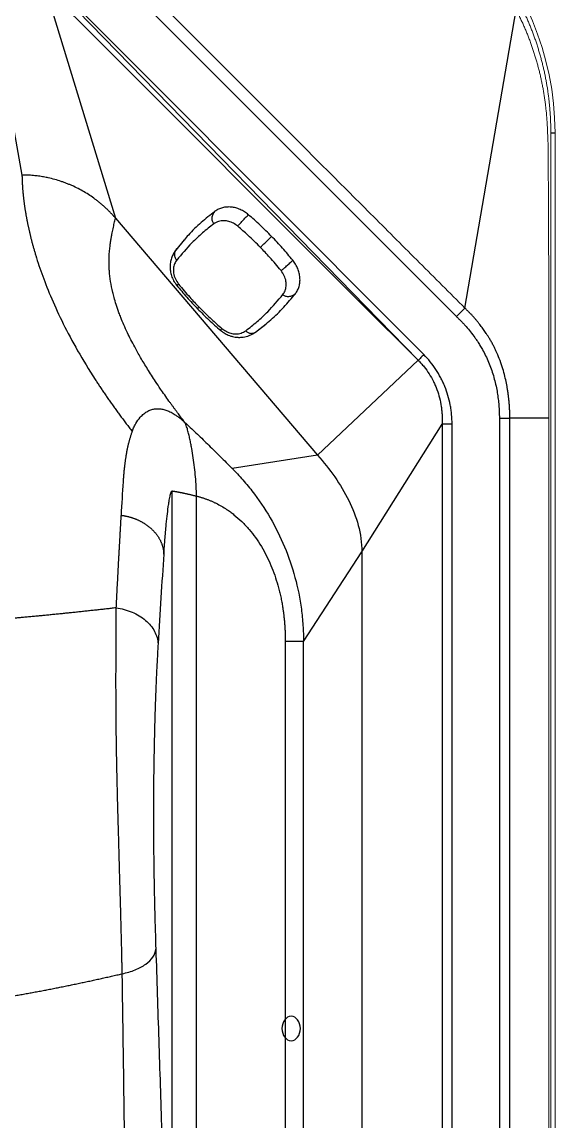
# Model space of a CAD drawing. Header units: inches. Extents: x -1 to 81, y -22 to 129.
# Drawn here: x 70.33 to 81.25, y 55.61 to 78.14 of the extents above; entities that cross this region are included whole.
import ezdxf

# ---------------------------------------------------------------- set-up
doc = ezdxf.new("R2010")
doc.units = ezdxf.units.IN
doc.header["$MEASUREMENT"] = 0
doc.layers.add('1', color=4, linetype='Continuous')
doc.layers.add('BDIM_CYAN', color=4, linetype='Continuous')

# ---------------------------------------------------------------- blocks, each defined once
blk = doc.blocks.new('sp2')
at = {"layer": 'BDIM_CYAN'}
for p, q in [((-52.344, 89.564), (-52.344, 89.571)), ((-51.692, 89.594), (-51.692, 89.601)), ((-51.039, 89.564), (-51.039, 89.571)), ((-52.871, 89.123), (-52.872, 89.13)), ((-50.512, 89.122), (-50.512, 89.13)), ((-52.896, 88.269), (-52.895, 88.261)), ((-52.895, 88.26), (-52.865, 87.992)), ((-50.519, 87.99), (-50.488, 88.263)), ((-50.488, 88.263), (-50.488, 88.272))]:
    blk.add_line(p, q, dxfattribs=at)
for points, knots in [([(-52.344, 89.564), (-52.377, 89.56), (-52.443, 89.551), (-52.537, 89.52), (-52.625, 89.478), (-52.702, 89.423), (-52.767, 89.358), (-52.818, 89.285), (-52.855, 89.206), (-52.866, 89.151), (-52.871, 89.123)], [0, 0, 0, 0, 0.125505, 0.249704, 0.373992, 0.499776, 0.625678, 0.750079, 0.874386, 1, 1, 1, 1]), ([(-52.325, 89.245), (-52.327, 89.254), (-52.329, 89.273), (-52.332, 89.309), (-52.335, 89.35), (-52.339, 89.412), (-52.343, 89.489), (-52.344, 89.539), (-52.344, 89.564)], [0, 0, 0, 0, 0.075048, 0.162077, 0.266845, 0.391253, 0.686004, 1, 1, 1, 1]), ([(-51.692, 89.274), (-51.692, 89.282), (-51.692, 89.302), (-51.692, 89.338), (-51.692, 89.379), (-51.692, 89.442), (-51.692, 89.519), (-51.692, 89.568), (-51.692, 89.594)], [0, 0, 0, 0, 0.075048, 0.162077, 0.266843, 0.39125, 0.686, 1, 1, 1, 1]), ([(-51.058, 89.244), (-51.056, 89.253), (-51.054, 89.272), (-51.051, 89.308), (-51.048, 89.349), (-51.044, 89.411), (-51.04, 89.488), (-51.04, 89.538), (-51.039, 89.564)], [0, 0, 0, 0, 0.075049, 0.162076, 0.266841, 0.391246, 0.685996, 1, 1, 1, 1]), ([(-50.512, 89.122), (-50.518, 89.15), (-50.528, 89.205), (-50.565, 89.284), (-50.616, 89.357), (-50.681, 89.422), (-50.759, 89.477), (-50.846, 89.519), (-50.94, 89.55), (-51.006, 89.559), (-51.039, 89.564)], [0, 0, 0, 0, 0.125614, 0.249921, 0.374322, 0.500224, 0.626008, 0.750296, 0.874495, 1, 1, 1, 1]), ([(-52.325, 89.245), (-52.361, 89.239), (-52.432, 89.228), (-52.528, 89.184), (-52.613, 89.12), (-52.678, 89.033), (-52.695, 88.963), (-52.704, 88.928)], [0, 0, 0, 0, 0.186661, 0.373374, 0.560001, 0.780011, 1, 1, 1, 1]), ([(-51.692, 89.274), (-51.81, 89.272), (-52.022, 89.269), (-52.233, 89.252), (-52.325, 89.245)], [0, 0, 0, 0, 0.559986, 1, 1, 1, 1]), ([(-51.058, 89.244), (-51.176, 89.253), (-51.387, 89.27), (-51.598, 89.273), (-51.692, 89.274)], [0, 0, 0, 0, 0.559986, 1, 1, 1, 1]), ([(-50.679, 88.927), (-50.686, 88.957), (-50.699, 89.016), (-50.752, 89.096), (-50.829, 89.168), (-50.933, 89.223), (-51.016, 89.237), (-51.058, 89.244)], [0, 0, 0, 0, 0.186845, 0.373701, 0.560409, 0.780222, 1, 1, 1, 1]), ([(-52.871, 89.123), (-52.884, 89.002), (-52.909, 88.759), (-52.912, 88.47), (-52.896, 88.304), (-52.891, 88.259)], [0, 0, 0, 0, 0.421839, 0.843685, 1, 1, 1, 1]), ([(-52.704, 88.928), (-52.714, 88.929), (-52.735, 88.933), (-52.766, 88.946), (-52.794, 88.966), (-52.83, 89.002), (-52.861, 89.055), (-52.867, 89.1), (-52.871, 89.123)], [0, 0, 0, 0, 0.0750432, 0.1620793, 0.26686, 0.391279, 0.6860331, 1, 1, 1, 1]), ([(-50.679, 88.927), (-50.67, 88.928), (-50.648, 88.932), (-50.618, 88.945), (-50.589, 88.965), (-50.553, 89), (-50.523, 89.054), (-50.516, 89.099), (-50.512, 89.122)], [0, 0, 0, 0, 0.075054, 0.162074, 0.266825, 0.391217, 0.685963, 1, 1, 1, 1]), ([(-50.513, 88.029), (-50.5, 88.15), (-50.474, 88.392), (-50.474, 88.758), (-50.499, 89.001), (-50.512, 89.122)], [0, 0, 0, 0, 0.333331, 0.666669, 1, 1, 1, 1]), ([(-52.704, 88.928), (-52.715, 88.829), (-52.736, 88.631), (-52.744, 88.276), (-52.719, 88.021), (-52.704, 87.866)], [0, 0, 0, 0, 0.280017, 0.560061, 1, 1, 1, 1]), ([(-50.68, 87.865), (-50.669, 87.964), (-50.647, 88.162), (-50.639, 88.517), (-50.664, 88.771), (-50.679, 88.927)], [0, 0, 0, 0, 0.280017, 0.560061, 1, 1, 1, 1]), ([(-52.871, 88.03), (-52.868, 88.008), (-52.861, 87.964), (-52.83, 87.916), (-52.794, 87.887), (-52.766, 87.873), (-52.735, 87.865), (-52.714, 87.866), (-52.704, 87.866)], [0, 0, 0, 0, 0.313967, 0.608721, 0.73314, 0.837921, 0.924957, 1, 1, 1, 1]), ([(-52.865, 87.992), (-52.86, 87.965), (-52.849, 87.91), (-52.817, 87.83), (-52.772, 87.752), (-52.712, 87.678), (-52.636, 87.613), (-52.547, 87.56), (-52.446, 87.52), (-52.374, 87.509), (-52.337, 87.504)], [0, 0, 0, 0, 0.106729, 0.218561, 0.335655, 0.458855, 0.588158, 0.721004, 0.857855, 1, 1, 1, 1]), ([(-52.704, 87.866), (-52.697, 87.836), (-52.684, 87.777), (-52.632, 87.696), (-52.555, 87.625), (-52.451, 87.57), (-52.368, 87.556), (-52.326, 87.549)], [0, 0, 0, 0, 0.1868454, 0.373701, 0.5604087, 0.7802215, 1, 1, 1, 1]), ([(-51.058, 87.548), (-51.023, 87.554), (-50.952, 87.565), (-50.856, 87.608), (-50.771, 87.673), (-50.705, 87.76), (-50.688, 87.83), (-50.68, 87.865)], [0, 0, 0, 0, 0.186661, 0.373374, 0.560001, 0.780011, 1, 1, 1, 1]), ([(-51.047, 87.503), (-51.008, 87.509), (-50.939, 87.519), (-50.852, 87.553), (-50.789, 87.586), (-50.735, 87.622), (-50.679, 87.67), (-50.615, 87.744), (-50.566, 87.829), (-50.534, 87.915), (-50.524, 87.964), (-50.519, 87.99)], [0, 0, 0, 0, 0.149635, 0.269025, 0.35887, 0.426914, 0.519495, 0.644449, 0.80339, 0.896799, 1, 1, 1, 1]), ([(-50.68, 87.865), (-50.67, 87.864), (-50.648, 87.864), (-50.618, 87.872), (-50.589, 87.886), (-50.554, 87.915), (-50.523, 87.963), (-50.516, 88.006), (-50.513, 88.029)], [0, 0, 0, 0, 0.075054, 0.162074, 0.266824, 0.391217, 0.685963, 1, 1, 1, 1]), ([(-52.326, 87.549), (-52.327, 87.541), (-52.329, 87.524), (-52.333, 87.51), (-52.335, 87.503), (-52.337, 87.504), (-52.337, 87.505)], [0, 0, 0, 0, 0.232419, 0.501936, 0.826388, 1, 1, 1, 1]), ([(-52.337, 87.504), (-52.23, 87.495), (-52.015, 87.478), (-51.8, 87.475), (-51.692, 87.474)], [0, 0, 0, 0, 0.500007, 1, 1, 1, 1]), ([(-52.326, 87.549), (-52.208, 87.539), (-51.997, 87.522), (-51.785, 87.52), (-51.692, 87.519)], [0, 0, 0, 0, 0.559986, 1, 1, 1, 1]), ([(-51.692, 87.519), (-51.573, 87.521), (-51.362, 87.523), (-51.151, 87.541), (-51.058, 87.548)], [0, 0, 0, 0, 0.559986, 1, 1, 1, 1]), ([(-51.692, 87.519), (-51.692, 87.511), (-51.692, 87.495), (-51.692, 87.48), (-51.692, 87.473), (-51.692, 87.474), (-51.692, 87.475)], [0, 0, 0, 0, 0.229366, 0.495339, 0.815522, 1, 1, 1, 1]), ([(-51.692, 87.474), (-51.584, 87.475), (-51.369, 87.477), (-51.154, 87.494), (-51.047, 87.503)], [0, 0, 0, 0, 0.499993, 1, 1, 1, 1]), ([(-51.058, 87.548), (-51.057, 87.54), (-51.055, 87.524), (-51.051, 87.509), (-51.049, 87.503), (-51.048, 87.504), (-51.047, 87.504)], [0, 0, 0, 0, 0.232461, 0.502017, 0.826512, 1, 1, 1, 1])]:
    blk.add_open_spline(points, degree=3, knots=knots, dxfattribs=at)
for points in [[(-51.692, 89.594), (-51.801, 89.593), (-52.018, 89.59), (-52.235, 89.573), (-52.344, 89.564)], [(-51.039, 89.564), (-51.148, 89.572), (-51.365, 89.59), (-51.583, 89.593), (-51.692, 89.594)]]:
    blk.add_open_spline(points, degree=3, dxfattribs=at)
blk = doc.blocks.new('2026 PACE')
at = {"layer": '1', "color": 3, "linetype": 'Continuous', "lineweight": 25}
for p, q in [((72.106, 79.731), (79.731, 72.106)), ((70.031, 79.454), (70.829, 75.005)), ((71.304, 78.848), (72.745, 74.121)), ((79.905, 72.279), (80.954, 78.391)), ((81.666, 75.87), (81.752, 75.87)), ((72.745, 74.121), (76.888, 69.27)), ((76.888, 69.27), (78.947, 71.21)), ((77.792, 67.288), (79.436, 69.903)), ((79.436, 69.903), (79.436, 18.068)), ((79.642, 18.068), (79.642, 69.903)), ((80.611, 70.024), (80.611, 14.122)), ((80.826, 14.122), (80.826, 70.024)), ((76.888, 69.27), (75.134, 68.997)), ((73.904, 55.423), (73.904, 68.534)), ((74.403, 66.992), (74.403, 68.43)), ((76.597, 65.449), (77.792, 67.288)), ((77.792, 67.288), (77.792, 19.269)), ((74.403, 55.423), (74.403, 66.992)), ((76.224, 65.449), (76.224, 54.826)), ((76.597, 64.539), (76.597, 65.449)), ((76.597, 54.826), (76.597, 64.539))]:
    blk.add_line(p, q, dxfattribs=at)
at = {"layer": '1', "color": 4, "linetype": 'Continuous'}
blk.add_line((71.405, 78.948), (78.947, 71.21), dxfattribs=at)
at = {"layer": '1', "color": 3, "linetype": 'Continuous', "lineweight": 18}
for p, q in [((81.752, 75.87), (81.752, 5.882)), ((81.626, 70.024), (81.626, 14.122)), ((81.667, 14.122), (81.667, 70.024))]:
    blk.add_line(p, q, dxfattribs=at)
at = {"layer": '1', "color": 1, "extrusion": (0, 0, -1)}
blk.add_ellipse((76.345, 57.524), major_axis=(0, 0.25), ratio=0.752466, dxfattribs=at)
at = {"layer": '1', "color": 3, "linetype": 'Continuous', "lineweight": 18}
blk.add_open_spline([(81.752, 75.87), (81.752, 79.118), (79.118, 81.752), (75.87, 81.752)], degree=3, dxfattribs=at)
for points, knots in [([(78.429, 81.074), (78.442, 81.067), (78.469, 81.054), (78.51, 81.033), (78.55, 81.013), (78.59, 80.992), (78.63, 80.97), (78.669, 80.949), (78.709, 80.927), (78.748, 80.904), (78.787, 80.882), (78.826, 80.859), (78.864, 80.836), (78.903, 80.813), (78.941, 80.789), (78.979, 80.765), (79.016, 80.741), (79.054, 80.717), (79.091, 80.692), (79.128, 80.667), (79.165, 80.642), (79.201, 80.616), (79.238, 80.591), (79.274, 80.565), (79.31, 80.539), (79.345, 80.512), (79.381, 80.485), (79.416, 80.458), (79.451, 80.431), (79.486, 80.404), (79.52, 80.376), (79.554, 80.348), (79.588, 80.32), (79.622, 80.291), (79.656, 80.262), (79.689, 80.233), (79.722, 80.204), (79.755, 80.175), (79.788, 80.145), (79.82, 80.115), (79.852, 80.085), (79.884, 80.055), (79.916, 80.024), (79.947, 79.993), (79.978, 79.962), (80.009, 79.931), (80.04, 79.9), (80.07, 79.868), (80.1, 79.836), (80.13, 79.804), (80.16, 79.772), (80.189, 79.739), (80.218, 79.706), (80.247, 79.673), (80.276, 79.64), (80.304, 79.607), (80.332, 79.573), (80.36, 79.539), (80.388, 79.505), (80.415, 79.471), (80.442, 79.437), (80.469, 79.402), (80.496, 79.368), (80.522, 79.333), (80.548, 79.297), (80.574, 79.262), (80.599, 79.227), (80.624, 79.191), (80.649, 79.155), (80.674, 79.119), (80.698, 79.083), (80.722, 79.046), (80.746, 79.009), (80.77, 78.973), (80.793, 78.936), (80.816, 78.898), (80.839, 78.861), (80.861, 78.824), (80.883, 78.786), (80.905, 78.748), (80.927, 78.71), (80.948, 78.672), (80.969, 78.633), (80.99, 78.595), (81.01, 78.556), (81.03, 78.517), (81.05, 78.478), (81.069, 78.439), (81.089, 78.4), (81.108, 78.36), (81.126, 78.321), (81.145, 78.281), (81.163, 78.241), (81.181, 78.201), (81.198, 78.161), (81.215, 78.121), (81.232, 78.08), (81.249, 78.04), (81.265, 77.999), (81.281, 77.958), (81.296, 77.917), (81.312, 77.876), (81.327, 77.835), (81.341, 77.793), (81.356, 77.752), (81.37, 77.71), (81.384, 77.668), (81.397, 77.626), (81.41, 77.584), (81.423, 77.542), (81.435, 77.5), (81.448, 77.457), (81.459, 77.415), (81.471, 77.372), (81.482, 77.33), (81.493, 77.287), (81.504, 77.244), (81.514, 77.201), (81.524, 77.158), (81.533, 77.115), (81.543, 77.071), (81.552, 77.028), (81.56, 76.984), (81.568, 76.941), (81.576, 76.897), (81.584, 76.853), (81.591, 76.809), (81.598, 76.765), (81.605, 76.721), (81.611, 76.677), (81.617, 76.633), (81.623, 76.589), (81.628, 76.544), (81.633, 76.5), (81.637, 76.455), (81.642, 76.411), (81.646, 76.366), (81.649, 76.321), (81.652, 76.276), (81.655, 76.232), (81.658, 76.187), (81.66, 76.142), (81.662, 76.097), (81.663, 76.051), (81.665, 76.006), (81.665, 75.961), (81.666, 75.916), (81.666, 75.885), (81.666, 75.87)], [0, 0, 0, 0, 0.007028, 0.014048, 0.021059, 0.028063, 0.035059, 0.042048, 0.049029, 0.056002, 0.062969, 0.069929, 0.076882, 0.083828, 0.090768, 0.097701, 0.104628, 0.111549, 0.118464, 0.125374, 0.132277, 0.139175, 0.146068, 0.152956, 0.159838, 0.166716, 0.173588, 0.180456, 0.187319, 0.194178, 0.201033, 0.207883, 0.214729, 0.221571, 0.22841, 0.235244, 0.242075, 0.248903, 0.255727, 0.262548, 0.269366, 0.276181, 0.282992, 0.289801, 0.296607, 0.303411, 0.310212, 0.31701, 0.323806, 0.3306, 0.337391, 0.34418, 0.350967, 0.357753, 0.364536, 0.371318, 0.378098, 0.384876, 0.391653, 0.398429, 0.405203, 0.411977, 0.418749, 0.42552, 0.43229, 0.439059, 0.445828, 0.452596, 0.459364, 0.466131, 0.472898, 0.479665, 0.486431, 0.493198, 0.499965, 0.506732, 0.513499, 0.520267, 0.527035, 0.533803, 0.540572, 0.547342, 0.554112, 0.560883, 0.567655, 0.574428, 0.581202, 0.587977, 0.594752, 0.60153, 0.608308, 0.615088, 0.621869, 0.628651, 0.635435, 0.642221, 0.649009, 0.655798, 0.662589, 0.669383, 0.676178, 0.682976, 0.689776, 0.696578, 0.703383, 0.71019, 0.717, 0.723813, 0.730629, 0.737448, 0.74427, 0.751095, 0.757923, 0.764755, 0.771591, 0.77843, 0.785273, 0.792119, 0.79897, 0.805825, 0.812684, 0.819548, 0.826416, 0.833289, 0.840167, 0.847049, 0.853937, 0.86083, 0.867728, 0.874632, 0.881541, 0.888456, 0.895377, 0.902304, 0.909237, 0.916176, 0.923122, 0.930075, 0.937034, 0.944, 0.950974, 0.957954, 0.964942, 0.971938, 0.978942, 0.985953, 0.992972, 1, 1, 1, 1]), ([(81.599, 75.897), (81.598, 75.912), (81.597, 75.943), (81.595, 75.989), (81.593, 76.034), (81.59, 76.08), (81.587, 76.125), (81.584, 76.17), (81.58, 76.216), (81.576, 76.261), (81.572, 76.306), (81.567, 76.351), (81.562, 76.396), (81.557, 76.441), (81.551, 76.486), (81.545, 76.531), (81.538, 76.575), (81.532, 76.62), (81.525, 76.664), (81.517, 76.709), (81.51, 76.753), (81.502, 76.797), (81.493, 76.841), (81.484, 76.885), (81.475, 76.929), (81.466, 76.973), (81.456, 77.017), (81.446, 77.06), (81.436, 77.104), (81.425, 77.147), (81.414, 77.191), (81.403, 77.234), (81.391, 77.277), (81.379, 77.32), (81.367, 77.363), (81.354, 77.405), (81.341, 77.448), (81.328, 77.491), (81.314, 77.533), (81.3, 77.575), (81.286, 77.617), (81.271, 77.659), (81.256, 77.701), (81.241, 77.743), (81.225, 77.785), (81.209, 77.826), (81.193, 77.867), (81.177, 77.908), (81.16, 77.95), (81.143, 77.99), (81.125, 78.031), (81.107, 78.072), (81.089, 78.112), (81.071, 78.152), (81.052, 78.193), (81.033, 78.233), (81.014, 78.272), (80.994, 78.312), (80.974, 78.352), (80.961, 78.378), (80.954, 78.391)], [0, 0, 0, 0, 0.017606, 0.035193, 0.052762, 0.070313, 0.087846, 0.105362, 0.122861, 0.140342, 0.157807, 0.175255, 0.192687, 0.210104, 0.227504, 0.24489, 0.262261, 0.279617, 0.296959, 0.314287, 0.331602, 0.348903, 0.366192, 0.383469, 0.400734, 0.417988, 0.435231, 0.452464, 0.469686, 0.4869, 0.504104, 0.5213, 0.538487, 0.555667, 0.572838, 0.590001, 0.607156, 0.624304, 0.641444, 0.658577, 0.675703, 0.692822, 0.709934, 0.727039, 0.744138, 0.76123, 0.778317, 0.795397, 0.812472, 0.829542, 0.846607, 0.863667, 0.880722, 0.897773, 0.914819, 0.931862, 0.948901, 0.965937, 0.98297, 1, 1, 1, 1]), ([(81.626, 70.024), (81.626, 70.207), (81.626, 70.572), (81.626, 71.12), (81.626, 71.669), (81.625, 72.278), (81.623, 72.948), (81.621, 73.619), (81.619, 74.228), (81.616, 74.686), (81.614, 75.051), (81.612, 75.257), (81.611, 75.394), (81.611, 75.463), (81.61, 75.532), (81.61, 75.587), (81.609, 75.629), (81.609, 75.658), (81.608, 75.688), (81.606, 75.723), (81.604, 75.762), (81.602, 75.805), (81.601, 75.842), (81.6, 75.872), (81.599, 75.889), (81.599, 75.897)], [0, 0, 0, 0, 0.0933023, 0.1866282, 0.2799754, 0.3733403, 0.497848, 0.6223731, 0.7157785, 0.8091966, 0.8559117, 0.9026288, 0.9143072, 0.9259812, 0.9376613, 0.9493473, 0.9542191, 0.9591289, 0.9641832, 0.9695598, 0.9770413, 0.9843147, 0.9914867, 0.9957545, 1, 1, 1, 1]), ([(81.666, 75.87), (81.666, 75.839), (81.666, 75.808), (81.666, 75.761), (81.666, 75.746), (81.666, 75.722), (81.666, 75.714), (81.666, 75.699), (81.666, 75.692), (81.666, 75.67), (81.666, 75.655), (81.666, 75.625), (81.666, 75.609), (81.666, 75.564), (81.666, 75.533), (81.666, 75.381), (81.666, 75.259), (81.666, 74.894), (81.666, 74.65), (81.666, 73.92), (81.667, 73.433), (81.667, 72.459), (81.667, 71.972), (81.667, 70.998), (81.667, 70.511), (81.667, 70.024)], [0, 0, 0, 0, 0.015625, 0.015625, 0.023438, 0.023438, 0.027344, 0.027344, 0.03125, 0.03125, 0.039062, 0.039062, 0.046875, 0.046875, 0.0625, 0.0625, 0.125, 0.125, 0.25, 0.25, 0.5, 0.5, 0.75, 0.75, 1, 1, 1, 1])]:
    blk.add_open_spline(points, degree=3, knots=knots, dxfattribs=at)
at = {"layer": '1', "color": 3, "linetype": 'Continuous', "lineweight": 25}
for points, knots in [([(79.905, 72.279), (79.596, 72.588), (78.971, 73.213), (78.026, 74.158), (77.065, 75.12), (75.772, 76.413), (74.175, 78.01), (72.903, 79.281), (72.279, 79.905)], [0, 0, 0, 0, 0.121715, 0.245642, 0.371749, 0.5, 0.754357, 1, 1, 1, 1]), ([(72.745, 74.121), (72.738, 74.13), (72.724, 74.146), (72.702, 74.171), (72.68, 74.195), (72.657, 74.219), (72.634, 74.243), (72.61, 74.267), (72.586, 74.291), (72.562, 74.314), (72.537, 74.338), (72.511, 74.361), (72.486, 74.384), (72.459, 74.406), (72.433, 74.429), (72.406, 74.451), (72.378, 74.473), (72.325, 74.513), (72.245, 74.571), (72.133, 74.643), (72.012, 74.711), (71.907, 74.763), (71.822, 74.801), (71.759, 74.827), (71.706, 74.847), (71.663, 74.863), (71.6, 74.885), (71.502, 74.914), (71.398, 74.94), (71.321, 74.956), (71.272, 74.966), (71.222, 74.974), (71.17, 74.982), (71.116, 74.989), (71.062, 74.994), (71.005, 74.999), (70.948, 75.002), (70.889, 75.004), (70.849, 75.005), (70.829, 75.005)], [0, 0, 0, 0, 0.014987, 0.030063, 0.045226, 0.060477, 0.075814, 0.091237, 0.106746, 0.122339, 0.138015, 0.153774, 0.169615, 0.185536, 0.201537, 0.217616, 0.233773, 0.250006, 0.308976, 0.370264, 0.433916, 0.499993, 0.531121, 0.562494, 0.593745, 0.609371, 0.624997, 0.686518, 0.749989, 0.772285, 0.795183, 0.818683, 0.842784, 0.867487, 0.892791, 0.918695, 0.945198, 0.9723, 1, 1, 1, 1]), ([(70.829, 75.005), (70.829, 75.002), (70.829, 74.996), (70.829, 74.987), (70.829, 74.978), (70.83, 74.968), (70.83, 74.958), (70.83, 74.947), (70.83, 74.937), (70.831, 74.925), (70.831, 74.914), (70.831, 74.902), (70.832, 74.89), (70.832, 74.877), (70.833, 74.864), (70.834, 74.851), (70.834, 74.837), (70.835, 74.823), (70.836, 74.809), (70.837, 74.794), (70.838, 74.779), (70.839, 74.763), (70.84, 74.747), (70.841, 74.731), (70.842, 74.714), (70.843, 74.698), (70.845, 74.68), (70.846, 74.663), (70.848, 74.645), (70.85, 74.626), (70.852, 74.607), (70.854, 74.588), (70.856, 74.569), (70.858, 74.549), (70.86, 74.529), (70.863, 74.508), (70.865, 74.487), (70.868, 74.466), (70.871, 74.444), (70.874, 74.422), (70.877, 74.4), (70.88, 74.377), (70.883, 74.354), (70.887, 74.331), (70.89, 74.307), (70.894, 74.283), (70.898, 74.258), (70.902, 74.234), (70.907, 74.208), (70.911, 74.183), (70.916, 74.157), (70.921, 74.13), (70.926, 74.104), (70.931, 74.077), (70.936, 74.049), (70.942, 74.022), (70.948, 73.993), (70.954, 73.965), (70.96, 73.936), (70.966, 73.907), (70.973, 73.877), (70.98, 73.847), (70.987, 73.817), (70.994, 73.787), (71.002, 73.756), (71.009, 73.724), (71.017, 73.692), (71.026, 73.66), (71.034, 73.628), (71.043, 73.595), (71.052, 73.562), (71.061, 73.528), (71.071, 73.495), (71.081, 73.46), (71.091, 73.426), (71.101, 73.391), (71.148, 73.235), (71.246, 72.941), (71.43, 72.475), (71.665, 71.965), (71.959, 71.414), (72.213, 70.996), (72.377, 70.744), (72.425, 70.67), (72.475, 70.597), (72.525, 70.522), (72.577, 70.448), (72.629, 70.372), (72.683, 70.297), (72.737, 70.22), (72.793, 70.144), (72.85, 70.067), (72.907, 69.989), (72.966, 69.911), (73.026, 69.833), (73.067, 69.78), (73.087, 69.754)], [0, 0, 0, 0, 0.006667, 0.013334, 0.020001, 0.026668, 0.033336, 0.040003, 0.04667, 0.053337, 0.060005, 0.066672, 0.073339, 0.080006, 0.086673, 0.093341, 0.100008, 0.106675, 0.113342, 0.120009, 0.126676, 0.133343, 0.14001, 0.146677, 0.153344, 0.160011, 0.166678, 0.173345, 0.180012, 0.186679, 0.193346, 0.200012, 0.206679, 0.213346, 0.220013, 0.22668, 0.233346, 0.240013, 0.24668, 0.253347, 0.260014, 0.266681, 0.273348, 0.280015, 0.286682, 0.293349, 0.300016, 0.306683, 0.31335, 0.320017, 0.326684, 0.333351, 0.340018, 0.346685, 0.353352, 0.360019, 0.366686, 0.373353, 0.38002, 0.386688, 0.393355, 0.400022, 0.406689, 0.413356, 0.420023, 0.42669, 0.433358, 0.440025, 0.446692, 0.453359, 0.460025, 0.466692, 0.473359, 0.480026, 0.486693, 0.49336, 0.500027, 0.575023, 0.65002, 0.725013, 0.800004, 0.874992, 0.883921, 0.89285, 0.901779, 0.910709, 0.919638, 0.928567, 0.937496, 0.946426, 0.955355, 0.964284, 0.973213, 0.982142, 0.991071, 1, 1, 1, 1]), ([(74.162, 69.943), (74.153, 69.955), (74.135, 69.978), (74.108, 70.014), (74.079, 70.053), (74.049, 70.093), (74.017, 70.135), (73.984, 70.18), (73.95, 70.226), (73.915, 70.274), (73.878, 70.324), (73.793, 70.442), (73.687, 70.594), (73.54, 70.813), (73.401, 71.03), (73.259, 71.265), (73.118, 71.516), (72.977, 71.794), (72.878, 72.022), (72.806, 72.211), (72.758, 72.348), (72.718, 72.486), (72.677, 72.644), (72.641, 72.832), (72.622, 73.001), (72.614, 73.144), (72.612, 73.276), (72.619, 73.414), (72.632, 73.538), (72.645, 73.632), (72.658, 73.714), (72.675, 73.804), (72.695, 73.904), (72.72, 74.015), (72.737, 74.086), (72.745, 74.121)], [0, 0, 0, 0, 0.004696, 0.009706, 0.015032, 0.020675, 0.026636, 0.032917, 0.03952, 0.046445, 0.053696, 0.061274, 0.09835, 0.122102, 0.163617, 0.204114, 0.243498, 0.300018, 0.365798, 0.388018, 0.427575, 0.462476, 0.489832, 0.550263, 0.615751, 0.640619, 0.683078, 0.743237, 0.780832, 0.814776, 0.845046, 0.871615, 0.916471, 0.95927, 1, 1, 1, 1]), ([(79.905, 72.279), (79.878, 72.252), (79.849, 72.223), (79.791, 72.165), (79.761, 72.135), (79.731, 72.106)], [0, 0, 0, 0, 0.5, 0.5, 1, 1, 1, 1]), ([(79.731, 72.106), (79.739, 72.099), (79.754, 72.084), (79.777, 72.062), (79.8, 72.04), (79.822, 72.018), (79.844, 71.995), (79.866, 71.972), (79.887, 71.949), (79.909, 71.925), (79.954, 71.874), (80.022, 71.792), (80.094, 71.697), (80.143, 71.627), (80.17, 71.587), (80.192, 71.553), (80.214, 71.516), (80.239, 71.475), (80.279, 71.404), (80.331, 71.304), (80.391, 71.172), (80.444, 71.035), (80.489, 70.896), (80.527, 70.754), (80.553, 70.637), (80.569, 70.545), (80.579, 70.481), (80.587, 70.417), (80.595, 70.352), (80.601, 70.287), (80.605, 70.222), (80.609, 70.156), (80.611, 70.09), (80.611, 70.046), (80.611, 70.024)], [0, 0, 0, 0, 0.013592, 0.027182, 0.040771, 0.054361, 0.067953, 0.08155, 0.095152, 0.108762, 0.122381, 0.183825, 0.245314, 0.276352, 0.293312, 0.307578, 0.328365, 0.349175, 0.370014, 0.432469, 0.494875, 0.557404, 0.620546, 0.683526, 0.747239, 0.775047, 0.802896, 0.830798, 0.858765, 0.886809, 0.914943, 0.943178, 0.971526, 1, 1, 1, 1]), ([(80.826, 70.024), (80.826, 70.037), (80.826, 70.063), (80.825, 70.102), (80.824, 70.141), (80.823, 70.18), (80.821, 70.219), (80.819, 70.258), (80.816, 70.297), (80.813, 70.335), (80.81, 70.374), (80.806, 70.413), (80.802, 70.451), (80.797, 70.49), (80.792, 70.528), (80.787, 70.566), (80.781, 70.604), (80.769, 70.673), (80.749, 70.779), (80.715, 70.925), (80.669, 71.082), (80.612, 71.243), (80.553, 71.383), (80.507, 71.477), (80.473, 71.542), (80.443, 71.598), (80.407, 71.66), (80.373, 71.714), (80.343, 71.76), (80.315, 71.802), (80.287, 71.842), (80.257, 71.882), (80.226, 71.924), (80.193, 71.966), (80.158, 72.01), (80.121, 72.053), (80.082, 72.098), (80.041, 72.143), (79.997, 72.188), (79.952, 72.234), (79.921, 72.264), (79.905, 72.279)], [0, 0, 0, 0, 0.015521, 0.031048, 0.046579, 0.062109, 0.077635, 0.093155, 0.108664, 0.124159, 0.139637, 0.155095, 0.170528, 0.185934, 0.20131, 0.216651, 0.231956, 0.247219, 0.300924, 0.360674, 0.426083, 0.496728, 0.565544, 0.606958, 0.621872, 0.653859, 0.682452, 0.707745, 0.729833, 0.748751, 0.768119, 0.788181, 0.808938, 0.830388, 0.852533, 0.875373, 0.898907, 0.923137, 0.948062, 0.973683, 1, 1, 1, 1]), ([(79.063, 71.326), (79.042, 71.305), (79.021, 71.284), (78.981, 71.244), (78.963, 71.226), (78.947, 71.21)], [0, 0, 0, 0, 0.5, 0.5, 1, 1, 1, 1]), ([(78.947, 71.21), (78.95, 71.208), (78.952, 71.205), (78.958, 71.2), (78.966, 71.191), (78.984, 71.172), (78.999, 71.156), (79.029, 71.122), (79.049, 71.1), (79.105, 71.03), (79.14, 70.981), (79.204, 70.881), (79.234, 70.829), (79.274, 70.748), (79.287, 70.721), (79.311, 70.665), (79.322, 70.638), (79.374, 70.497), (79.403, 70.381), (79.425, 70.233), (79.428, 70.204), (79.434, 70.144), (79.436, 70.114), (79.439, 70.053), (79.439, 70.023), (79.439, 69.978), (79.438, 69.955), (79.438, 69.929), (79.437, 69.918), (79.437, 69.91), (79.436, 69.906), (79.436, 69.903)], [0, 0, 0, 0, 0.007813, 0.007813, 0.015625, 0.03125, 0.0625, 0.0625, 0.125, 0.125, 0.25, 0.25, 0.375, 0.375, 0.4375, 0.4375, 0.5, 0.5, 0.75, 0.75, 0.8125, 0.8125, 0.875, 0.875, 0.9375, 0.9375, 0.96875, 0.984375, 0.992188, 0.992188, 1, 1, 1, 1]), ([(79.642, 69.903), (79.642, 69.968), (79.639, 70.034), (79.63, 70.133), (79.626, 70.166), (79.617, 70.231), (79.611, 70.264), (79.58, 70.425), (79.543, 70.55), (79.482, 70.703), (79.469, 70.733), (79.441, 70.793), (79.426, 70.823), (79.38, 70.91), (79.347, 70.966), (79.239, 71.13), (79.156, 71.232), (79.063, 71.326)], [0, 0, 0, 0, 0.125, 0.125, 0.1875, 0.1875, 0.25, 0.25, 0.5, 0.5, 0.5625, 0.5625, 0.625, 0.625, 0.75, 0.75, 1, 1, 1, 1]), ([(73.087, 69.754), (73.087, 69.755), (73.089, 69.758), (73.091, 69.763), (73.095, 69.773), (73.103, 69.795), (73.124, 69.844), (73.17, 69.935), (73.239, 70.034), (73.323, 70.117), (73.402, 70.171), (73.483, 70.203), (73.56, 70.218), (73.635, 70.22), (73.713, 70.209), (73.796, 70.185), (73.882, 70.148), (73.95, 70.108), (73.998, 70.076), (74.025, 70.056), (74.052, 70.036), (74.08, 70.015), (74.107, 69.992), (74.135, 69.968), (74.153, 69.952), (74.162, 69.943)], [0, 0, 0, 0, 0.003393, 0.006864, 0.01401, 0.029107, 0.062502, 0.141809, 0.28023, 0.371569, 0.457715, 0.539254, 0.601865, 0.658098, 0.716398, 0.771296, 0.828125, 0.882944, 0.899485, 0.91605, 0.932663, 0.949346, 0.966118, 0.982997, 1, 1, 1, 1]), ([(74.162, 69.943), (74.2, 69.908), (74.277, 69.837), (74.433, 69.689), (74.629, 69.499), (74.826, 69.304), (74.983, 69.148), (75.071, 69.06), (75.121, 69.01), (75.132, 68.999), (75.134, 68.997)], [0, 0, 0, 0, 0.03125, 0.0625, 0.125, 0.1875, 0.21875, 0.25, 0.2578125, 0.2588876, 0.2588876, 0.2588876, 0.2588876]), ([(74.403, 68.43), (74.403, 68.495), (74.4, 68.626), (74.386, 68.822), (74.366, 69.018), (74.34, 69.212), (74.314, 69.373), (74.29, 69.501), (74.27, 69.597), (74.249, 69.691), (74.228, 69.768), (74.211, 69.828), (74.196, 69.872), (74.183, 69.906), (74.171, 69.929), (74.165, 69.939), (74.162, 69.943)], [0, 0, 0, 0, 0.125, 0.25, 0.375, 0.5, 0.625, 0.6875, 0.75, 0.8125, 0.875, 0.90625, 0.9375, 0.96875, 0.984375, 1, 1, 1, 1]), ([(79.642, 69.903), (79.602, 69.903), (79.562, 69.903), (79.49, 69.903), (79.459, 69.903), (79.436, 69.903)], [0, 0, 0, 0, 0.5, 0.5, 1, 1, 1, 1]), ([(80.611, 70.024), (80.632, 70.024), (80.654, 70.024), (80.696, 70.024), (80.717, 70.024), (80.755, 70.024), (80.773, 70.024), (80.803, 70.024), (80.816, 70.024), (80.826, 70.024)], [0, 0, 0, 0, 0.25, 0.25, 0.5, 0.5, 0.75, 0.75, 1, 1, 1, 1]), ([(81.626, 70.024), (81.528, 70.024), (81.41, 70.024), (81.142, 70.024), (80.991, 70.024), (80.826, 70.024)], [0, 0, 0, 0, 0.5, 0.5, 1, 1, 1, 1]), ([(73.087, 69.754), (73.084, 69.745), (73.078, 69.729), (73.069, 69.703), (73.06, 69.677), (73.051, 69.65), (73.043, 69.623), (73.035, 69.596), (73.027, 69.568), (73.019, 69.539), (73.012, 69.51), (73.004, 69.48), (72.997, 69.449), (72.99, 69.418), (72.984, 69.387), (72.977, 69.355), (72.971, 69.322), (72.965, 69.289), (72.959, 69.256), (72.954, 69.221), (72.948, 69.186), (72.943, 69.151), (72.938, 69.115), (72.933, 69.078), (72.929, 69.041), (72.924, 69.003), (72.92, 68.965), (72.916, 68.925), (72.913, 68.886), (72.909, 68.845), (72.906, 68.805), (72.903, 68.763), (72.901, 68.735), (72.9, 68.721)], [0, 0, 0, 0, 0.025896, 0.052205, 0.07893, 0.106072, 0.133632, 0.16161, 0.190009, 0.21883, 0.248073, 0.27774, 0.307831, 0.338347, 0.36929, 0.400661, 0.432459, 0.464686, 0.497343, 0.53043, 0.563948, 0.597898, 0.63228, 0.667095, 0.702344, 0.738027, 0.774144, 0.810696, 0.847684, 0.885108, 0.922968, 0.961266, 1, 1, 1, 1]), ([(76.888, 69.27), (77.135, 68.98), (77.361, 68.67), (77.689, 68.009), (77.792, 67.658), (77.792, 67.288)], [0, 0, 0, 0, 0.5, 0.5, 1, 1, 1, 1]), ([(75.134, 68.997), (75.142, 68.989), (75.17, 68.961), (75.236, 68.892), (75.367, 68.75), (75.615, 68.452), (75.926, 67.992), (76.222, 67.396), (76.438, 66.766), (76.535, 66.277), (76.574, 65.947), (76.592, 65.726), (76.597, 65.56), (76.597, 65.449)], [0.2588876, 0.2588876, 0.2588876, 0.2588876, 0.265625, 0.28125, 0.3125, 0.375, 0.5, 0.625, 0.75, 0.875, 0.90625, 0.9375, 1, 1, 1, 1]), ([(73.736, 67.239), (73.737, 67.25), (73.738, 67.273), (73.741, 67.307), (73.743, 67.341), (73.746, 67.374), (73.748, 67.407), (73.751, 67.44), (73.753, 67.472), (73.756, 67.503), (73.758, 67.535), (73.761, 67.565), (73.763, 67.596), (73.766, 67.626), (73.768, 67.655), (73.771, 67.684), (73.773, 67.713), (73.776, 67.741), (73.778, 67.769), (73.781, 67.797), (73.784, 67.824), (73.793, 67.92), (73.809, 68.072), (73.828, 68.22), (73.843, 68.316), (73.853, 68.375), (73.863, 68.425), (73.871, 68.458), (73.876, 68.478), (73.88, 68.489), (73.883, 68.499), (73.886, 68.508), (73.889, 68.515), (73.892, 68.521), (73.895, 68.526), (73.898, 68.53), (73.901, 68.533), (73.903, 68.533), (73.904, 68.534)], [0, 0, 0, 0, 0.016593, 0.033145, 0.049656, 0.066128, 0.082561, 0.098956, 0.115315, 0.131637, 0.147924, 0.164176, 0.180395, 0.196581, 0.212736, 0.228859, 0.244953, 0.261017, 0.277053, 0.293062, 0.309045, 0.325002, 0.465581, 0.602064, 0.661098, 0.718508, 0.774368, 0.828763, 0.847695, 0.866212, 0.884318, 0.902017, 0.919315, 0.936218, 0.952731, 0.968861, 0.984615, 1, 1, 1, 1]), ([(73.904, 68.534), (73.904, 68.534), (73.905, 68.534), (73.906, 68.534), (73.908, 68.534), (73.91, 68.534), (73.913, 68.533), (73.916, 68.533), (73.919, 68.533), (73.923, 68.532), (73.927, 68.532), (73.932, 68.531), (73.937, 68.53), (73.942, 68.529), (73.948, 68.528), (73.955, 68.527), (73.961, 68.526), (73.968, 68.525), (73.976, 68.523), (73.984, 68.522), (73.992, 68.521), (74.001, 68.519), (74.01, 68.517), (74.019, 68.515), (74.029, 68.514), (74.039, 68.512), (74.049, 68.51), (74.062, 68.507), (74.077, 68.504), (74.094, 68.501), (74.112, 68.497), (74.132, 68.493), (74.152, 68.488), (74.173, 68.484), (74.196, 68.479), (74.219, 68.474), (74.243, 68.468), (74.268, 68.462), (74.294, 68.456), (74.32, 68.45), (74.347, 68.444), (74.375, 68.437), (74.394, 68.432), (74.403, 68.43)], [0, 0, 0, 0, 0.018528, 0.0371, 0.055715, 0.074375, 0.09308, 0.11183, 0.130628, 0.149473, 0.168366, 0.187308, 0.2063, 0.225342, 0.244436, 0.263581, 0.282778, 0.302029, 0.321333, 0.340692, 0.360106, 0.379576, 0.399103, 0.418687, 0.438328, 0.458029, 0.477788, 0.497607, 0.526601, 0.55623, 0.586496, 0.617402, 0.648948, 0.681137, 0.713971, 0.74745, 0.781576, 0.816352, 0.851777, 0.887853, 0.924582, 0.961964, 1, 1, 1, 1]), ([(74.403, 68.43), (74.413, 68.428), (74.431, 68.423), (74.459, 68.415), (74.487, 68.407), (74.515, 68.399), (74.543, 68.39), (74.57, 68.381), (74.597, 68.371), (74.624, 68.361), (74.651, 68.351), (74.678, 68.34), (74.704, 68.329), (74.731, 68.318), (74.757, 68.306), (74.783, 68.294), (74.837, 68.267), (74.918, 68.224), (75.015, 68.164), (75.099, 68.105), (75.205, 68.024), (75.337, 67.908), (75.484, 67.751), (75.618, 67.579), (75.776, 67.338), (75.906, 67.078), (76.009, 66.808), (76.063, 66.637), (76.101, 66.497), (76.126, 66.392), (76.148, 66.286), (76.165, 66.191), (76.178, 66.108), (76.187, 66.037), (76.196, 65.966), (76.204, 65.894), (76.21, 65.822), (76.213, 65.773), (76.215, 65.749)], [0, 0, 0, 0, 0.0084001, 0.0167835, 0.0251519, 0.033507, 0.0418504, 0.050184, 0.0585094, 0.0668284, 0.0751427, 0.0834541, 0.0917643, 0.100075, 0.108388, 0.116705, 0.1250278, 0.1606495, 0.1964613, 0.2231511, 0.2500404, 0.3118324, 0.3750229, 0.4366935, 0.5000087, 0.6249372, 0.6874439, 0.7499466, 0.7810641, 0.8124606, 0.8436272, 0.8749723, 0.8956279, 0.916348, 0.9371391, 0.9580073, 0.9789589, 1, 1, 1, 1]), ([(72.858, 68.036), (72.856, 68.012), (72.853, 67.964), (72.849, 67.89), (72.845, 67.816), (72.84, 67.741), (72.836, 67.666), (72.832, 67.589), (72.827, 67.512), (72.823, 67.434), (72.818, 67.355), (72.814, 67.275), (72.809, 67.194), (72.804, 67.095), (72.798, 66.976), (72.79, 66.839), (72.783, 66.701), (72.776, 66.562), (72.768, 66.422), (72.761, 66.281), (72.756, 66.187), (72.754, 66.14)], [0, 0, 0, 0, 0.040306, 0.08086, 0.121659, 0.162706, 0.203998, 0.245537, 0.287321, 0.32935, 0.371625, 0.414144, 0.456908, 0.499916, 0.57169, 0.643355, 0.71491, 0.786353, 0.857683, 0.928899, 1, 1, 1, 1]), ([(72.858, 68.036), (72.864, 68.036), (72.876, 68.034), (72.895, 68.031), (72.913, 68.028), (72.932, 68.025), (72.951, 68.021), (72.97, 68.017), (72.989, 68.013), (73.009, 68.008), (73.028, 68.003), (73.047, 67.998), (73.067, 67.992), (73.087, 67.986), (73.106, 67.979), (73.126, 67.972), (73.145, 67.965), (73.165, 67.957), (73.185, 67.949), (73.204, 67.94), (73.224, 67.931), (73.243, 67.921), (73.263, 67.912), (73.282, 67.901), (73.301, 67.89), (73.32, 67.879), (73.339, 67.867), (73.358, 67.855), (73.377, 67.842), (73.395, 67.829), (73.413, 67.816), (73.431, 67.802), (73.449, 67.787), (73.466, 67.772), (73.483, 67.757), (73.5, 67.741), (73.516, 67.725), (73.532, 67.708), (73.547, 67.691), (73.562, 67.673), (73.577, 67.655), (73.591, 67.636), (73.605, 67.617), (73.618, 67.598), (73.63, 67.578), (73.642, 67.558), (73.654, 67.537), (73.664, 67.516), (73.675, 67.495), (73.684, 67.473), (73.693, 67.451), (73.701, 67.428), (73.708, 67.405), (73.714, 67.382), (73.72, 67.359), (73.725, 67.335), (73.729, 67.311), (73.732, 67.287), (73.735, 67.263), (73.735, 67.247), (73.736, 67.239)], [0, 0, 0, 0, 0.013061, 0.026269, 0.039623, 0.053124, 0.066772, 0.080566, 0.094507, 0.108595, 0.122829, 0.137211, 0.151738, 0.166413, 0.181234, 0.196202, 0.211317, 0.226578, 0.241986, 0.257541, 0.273242, 0.28909, 0.305085, 0.321227, 0.337515, 0.35395, 0.370531, 0.387259, 0.404134, 0.421156, 0.438324, 0.455639, 0.4731, 0.490709, 0.508463, 0.526365, 0.544413, 0.562608, 0.58095, 0.599438, 0.618073, 0.636855, 0.655783, 0.674858, 0.694079, 0.713447, 0.732962, 0.752624, 0.772432, 0.792387, 0.812488, 0.832736, 0.853131, 0.873672, 0.89436, 0.915195, 0.936176, 0.957304, 0.978579, 1, 1, 1, 1]), ([(73.736, 67.239), (73.715, 66.95), (73.695, 66.653), (73.656, 66.041), (73.637, 65.726), (73.617, 65.402)], [0, 0, 0, 0, 0.5, 0.5, 1, 1, 1, 1]), ([(72.754, 66.14), (72.721, 66.136), (72.656, 66.128), (72.558, 66.117), (72.46, 66.106), (72.362, 66.096), (72.264, 66.085), (72.166, 66.074), (72.068, 66.064), (71.97, 66.053), (71.871, 66.043), (71.773, 66.033), (71.675, 66.023), (71.577, 66.013), (71.478, 66.003), (71.38, 65.993), (71.282, 65.984), (71.183, 65.974), (71.085, 65.965), (70.986, 65.956), (70.888, 65.947), (70.789, 65.938), (70.691, 65.929), (70.592, 65.92), (70.493, 65.912), (70.395, 65.903), (70.296, 65.895), (70.198, 65.887), (70.099, 65.879), (70, 65.871), (69.901, 65.863), (69.803, 65.855), (69.704, 65.848), (69.605, 65.84), (69.506, 65.833), (69.408, 65.826), (69.195, 65.81), (68.869, 65.788), (68.428, 65.76), (67.987, 65.735), (67.544, 65.712), (67.101, 65.692), (66.655, 65.674), (66.284, 65.661), (66.03, 65.654), (65.881, 65.65), (65.807, 65.648), (65.763, 65.646)], [0, 0, 0, 0, 0.014486, 0.02896, 0.043421, 0.05787, 0.072306, 0.08673, 0.101142, 0.115542, 0.12993, 0.144306, 0.15867, 0.173022, 0.187362, 0.201691, 0.216008, 0.230313, 0.244607, 0.258889, 0.27316, 0.287419, 0.301668, 0.315905, 0.330131, 0.344346, 0.35855, 0.372743, 0.386925, 0.401097, 0.415258, 0.429408, 0.443548, 0.457677, 0.471795, 0.485904, 0.500002, 0.562722, 0.62529, 0.687713, 0.75, 0.812527, 0.875, 0.937499, 0.96875, 0.981686, 1, 1, 1, 1]), ([(72.754, 66.14), (72.754, 66.128), (72.754, 66.105), (72.754, 66.069), (72.753, 66.034), (72.753, 65.998), (72.753, 65.914), (72.752, 65.779), (72.751, 65.589), (72.75, 65.264), (72.748, 64.78), (72.749, 64.177), (72.754, 63.617), (72.761, 63.16), (72.77, 62.734), (72.779, 62.345), (72.789, 61.952), (72.801, 61.518), (72.814, 61.042), (72.828, 60.575), (72.84, 60.16), (72.849, 59.796), (72.859, 59.441), (72.865, 59.179), (72.869, 59.005), (72.871, 58.914), (72.873, 58.824), (72.875, 58.735), (72.876, 58.675), (72.877, 58.646)], [0, 0, 0, 0, 0.006283, 0.01258, 0.01886, 0.025145, 0.031432, 0.062846, 0.094278, 0.125655, 0.219096, 0.312566, 0.375388, 0.437682, 0.484368, 0.531433, 0.578545, 0.625318, 0.687643, 0.750436, 0.797368, 0.844057, 0.890697, 0.937412, 0.949897, 0.962398, 0.974914, 0.987448, 1, 1, 1, 1]), ([(72.754, 66.14), (72.869, 66.125), (72.982, 66.095), (73.188, 66.008), (73.282, 65.951), (73.438, 65.817), (73.501, 65.741), (73.589, 65.576), (73.613, 65.489), (73.617, 65.401)], [0, 0, 0, 0, 0.25, 0.25, 0.5, 0.5, 0.75, 0.75, 1, 1, 1, 1]), ([(76.215, 65.749), (76.215, 65.737), (76.217, 65.712), (76.219, 65.675), (76.22, 65.637), (76.222, 65.587), (76.223, 65.524), (76.223, 65.474), (76.224, 65.449)], [0, 0, 0, 0, 0.123482, 0.247971, 0.373476, 0.500004, 0.750307, 1, 1, 1, 1]), ([(73.617, 65.401), (73.612, 65.305), (73.606, 65.205), (73.598, 65.05), (73.595, 64.997), (73.59, 64.89), (73.587, 64.836), (73.575, 64.561), (73.566, 64.33), (73.553, 63.962), (73.55, 63.835), (73.544, 63.64), (73.543, 63.573), (73.54, 63.439), (73.538, 63.371), (73.531, 63.03), (73.527, 62.75), (73.524, 62.388), (73.524, 62.315), (73.523, 62.169), (73.523, 62.095), (73.523, 61.876), (73.523, 61.73), (73.524, 61.44), (73.525, 61.296), (73.527, 61.081), (73.528, 61.009), (73.53, 60.902), (73.53, 60.866), (73.531, 60.795), (73.532, 60.76), (73.534, 60.584), (73.537, 60.446), (73.542, 60.175), (73.545, 60.042), (73.555, 59.649), (73.562, 59.395), (73.571, 59.147)], [0, 0, 0, 0, 0.0625, 0.0625, 0.09375, 0.09375, 0.125, 0.125, 0.25, 0.25, 0.3125, 0.3125, 0.34375, 0.34375, 0.375, 0.375, 0.5, 0.5, 0.53125, 0.53125, 0.5625, 0.5625, 0.625, 0.625, 0.6875, 0.6875, 0.71875, 0.71875, 0.734375, 0.734375, 0.75, 0.75, 0.8125, 0.8125, 0.875, 0.875, 1, 1, 1, 1]), ([(76.597, 65.449), (76.597, 65.449), (76.596, 65.449), (76.595, 65.449), (76.593, 65.449), (76.589, 65.449), (76.583, 65.449), (76.574, 65.449), (76.56, 65.449), (76.544, 65.449), (76.517, 65.449), (76.478, 65.449), (76.423, 65.449), (76.36, 65.449), (76.293, 65.449), (76.247, 65.449), (76.224, 65.449)], [0, 0, 0, 0, 0.015625, 0.03125, 0.0625, 0.09375, 0.125, 0.1875, 0.25, 0.3125, 0.375, 0.5, 0.625, 0.75, 0.875, 1, 1, 1, 1]), ([(72.877, 58.646), (72.973, 58.665), (73.065, 58.691), (73.231, 58.758), (73.305, 58.797), (73.428, 58.886), (73.477, 58.935), (73.546, 59.039), (73.566, 59.093), (73.571, 59.147)], [0, 0, 0, 0, 0.25, 0.25, 0.5, 0.5, 0.75, 0.75, 1, 1, 1, 1]), ([(73.571, 59.148), (73.591, 58.531), (73.611, 57.912), (73.651, 56.671), (73.671, 56.048), (73.691, 55.423)], [0, 0, 0, 0, 0.5, 0.5, 1, 1, 1, 1]), ([(65.735, 57.639), (65.772, 57.64), (65.845, 57.644), (65.955, 57.65), (66.066, 57.657), (66.176, 57.663), (66.286, 57.67), (66.396, 57.677), (66.506, 57.685), (66.616, 57.693), (66.726, 57.701), (66.836, 57.709), (66.946, 57.718), (67.056, 57.727), (67.166, 57.736), (67.275, 57.746), (67.385, 57.756), (67.495, 57.766), (67.604, 57.777), (67.714, 57.787), (67.823, 57.798), (67.933, 57.81), (68.042, 57.822), (68.152, 57.834), (68.261, 57.846), (68.37, 57.858), (68.479, 57.871), (68.588, 57.884), (68.697, 57.898), (68.806, 57.912), (68.915, 57.926), (69.024, 57.94), (69.132, 57.955), (69.241, 57.97), (69.349, 57.985), (69.458, 58), (69.566, 58.016), (69.675, 58.032), (69.783, 58.049), (69.891, 58.065), (69.999, 58.082), (70.107, 58.099), (70.215, 58.117), (70.323, 58.135), (70.43, 58.153), (70.538, 58.171), (70.645, 58.19), (70.753, 58.209), (70.86, 58.228), (70.967, 58.248), (71.074, 58.267), (71.181, 58.287), (71.288, 58.308), (71.395, 58.328), (71.501, 58.349), (71.608, 58.37), (71.714, 58.392), (71.82, 58.413), (71.927, 58.435), (72.033, 58.458), (72.139, 58.48), (72.244, 58.503), (72.35, 58.526), (72.456, 58.549), (72.561, 58.573), (72.666, 58.597), (72.772, 58.621), (72.842, 58.637), (72.877, 58.646)], [0, 0, 0, 0, 0.015151, 0.030303, 0.045454, 0.060606, 0.075757, 0.090909, 0.10606, 0.121212, 0.136364, 0.151515, 0.166667, 0.181818, 0.19697, 0.212121, 0.227273, 0.242424, 0.257576, 0.272727, 0.287878, 0.303029, 0.318181, 0.333332, 0.348483, 0.363634, 0.378786, 0.393937, 0.409089, 0.42424, 0.439392, 0.454544, 0.469696, 0.484848, 0.5, 0.515153, 0.530305, 0.545458, 0.560611, 0.575764, 0.590916, 0.606069, 0.621222, 0.636375, 0.651527, 0.66668, 0.681832, 0.696984, 0.712136, 0.727288, 0.742439, 0.75759, 0.772741, 0.787891, 0.803042, 0.818192, 0.833343, 0.848493, 0.863643, 0.878793, 0.893944, 0.909094, 0.924245, 0.939396, 0.954546, 0.969697, 0.984849, 1, 1, 1, 1]), ([(72.877, 58.646), (72.878, 58.563), (72.881, 58.399), (72.884, 58.153), (72.888, 57.906), (72.892, 57.659), (72.895, 57.411), (72.899, 57.164), (72.902, 56.916), (72.906, 56.668), (72.909, 56.42), (72.912, 56.172), (72.916, 55.923), (72.919, 55.674), (72.922, 55.425), (72.925, 55.176), (72.927, 55.01), (72.929, 54.927)], [0, 0, 0, 0, 0.066667, 0.133334, 0.200001, 0.266667, 0.333334, 0.4, 0.466666, 0.533333, 0.599999, 0.666666, 0.733332, 0.799999, 0.866666, 0.933333, 1, 1, 1, 1])]:
    blk.add_open_spline(points, degree=3, knots=knots, dxfattribs=at)
for points in [[(71.432, 78.975), (73.975, 76.425), (76.519, 73.875), (79.063, 71.326)], [(71.304, 78.848), (73.852, 76.302), (76.399, 73.756), (78.947, 71.21)], [(72.9, 68.721), (72.886, 68.498), (72.872, 68.27), (72.858, 68.036)]]:
    blk.add_open_spline(points, degree=3, dxfattribs=at)
at = {"layer": '1', "rotation": 314.3150013968772}
blk.add_blockref('sp2', (47.951, -25.83), dxfattribs=at)

msp = doc.modelspace()

# ---------------------------------------------------------------- block references
msp.add_blockref('2026 PACE', (-0.5, 0))

doc.saveas('drawing.dxf')
